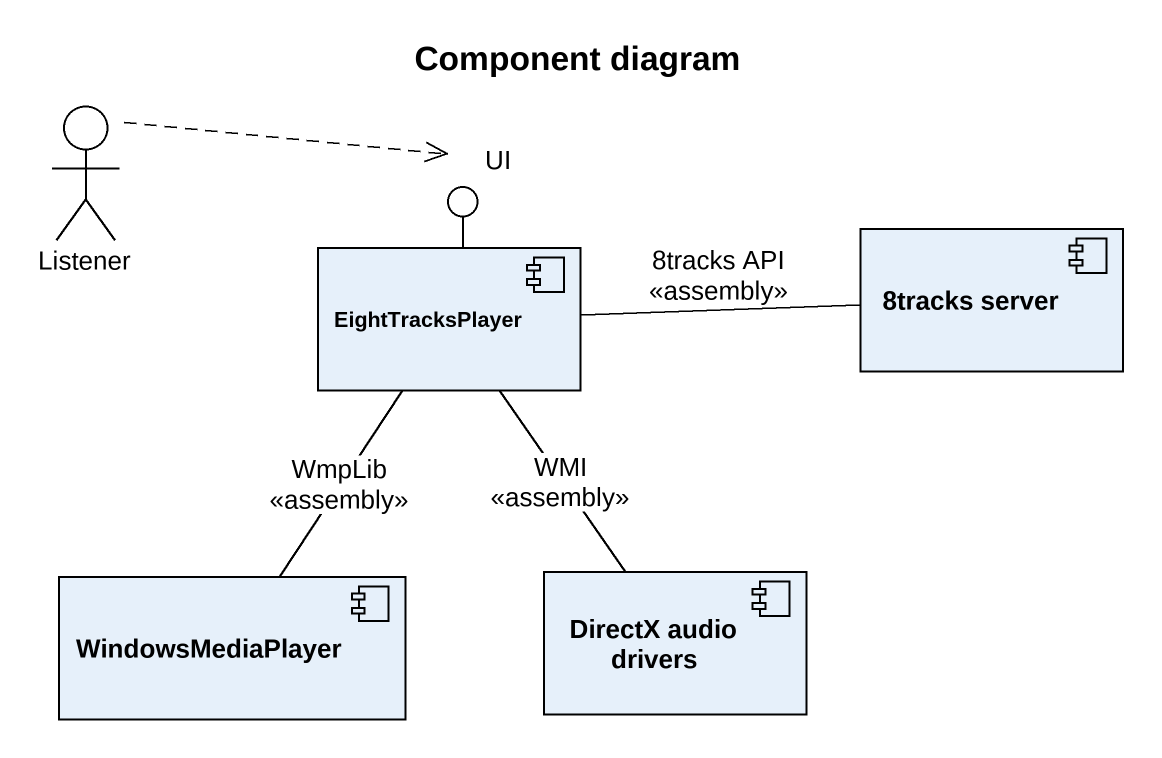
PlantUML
@startuml
title Component diagram
actor Listener
() UI
component EightTracksPlayer
component "8tracks server" as c8tracks_server
component WindowsMediaPlayer
component "DirectX audio drivers" as DirectX_audio_drivers
EightTracksPlayer -up- UI
Listener .right.> UI
EightTracksPlayer -right- c8tracks_server : 8tracks API\n<<assembly>>
EightTracksPlayer -- WindowsMediaPlayer : WmpLib\n<<assembly>>
EightTracksPlayer -- DirectX_audio_drivers : WMI\n<<assembly>>
@enduml
